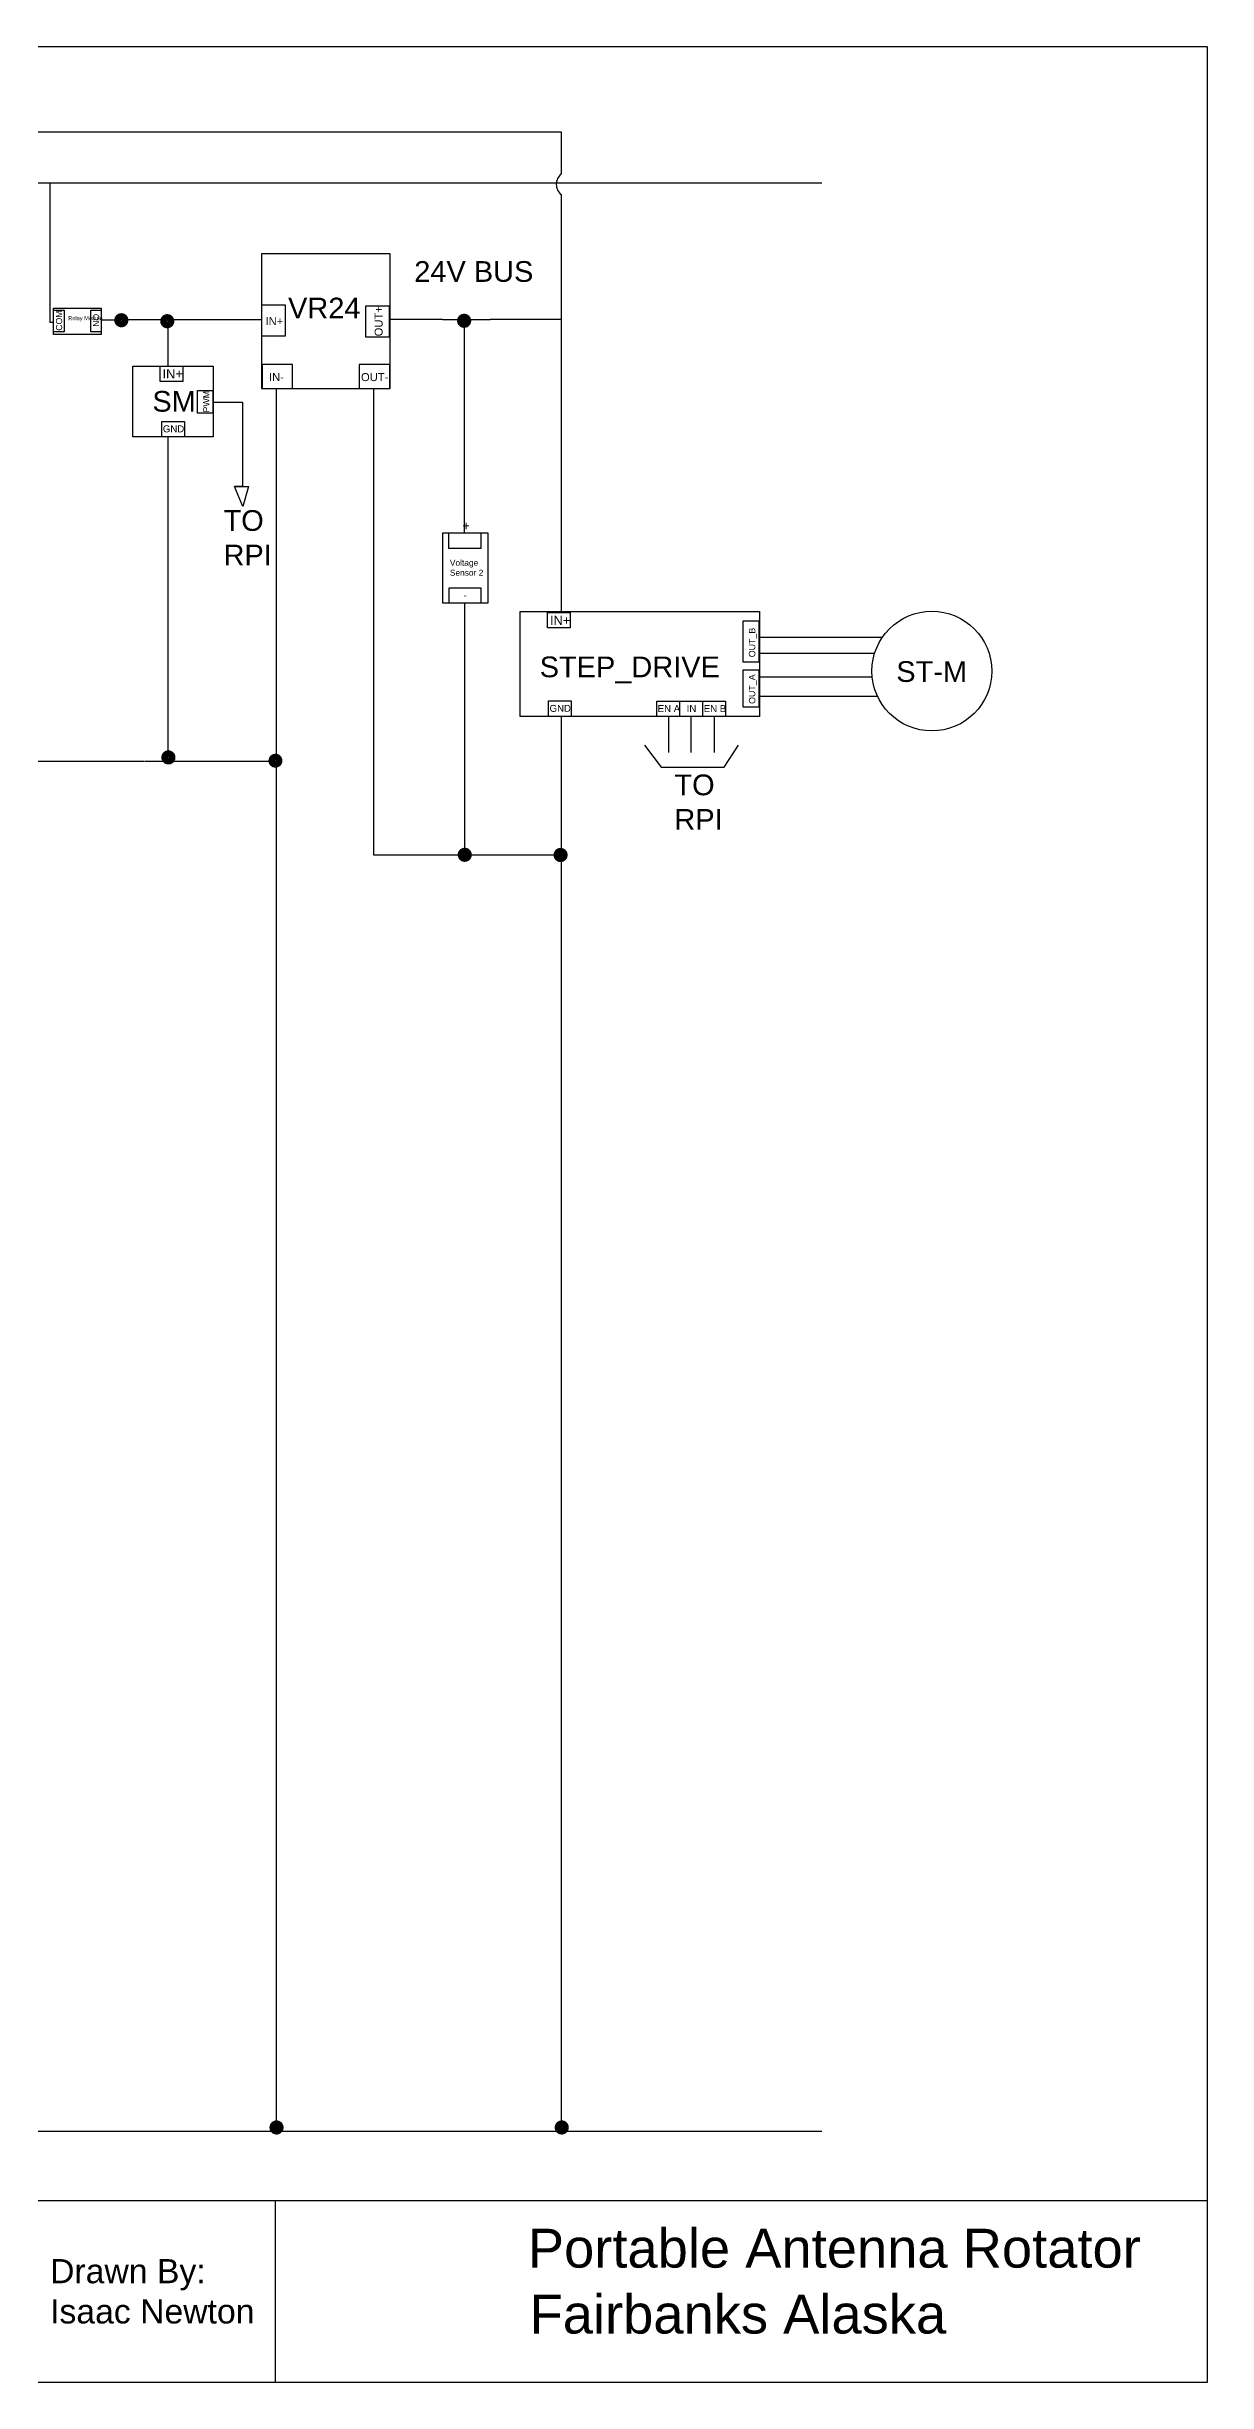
# Model space of a CAD drawing. Header units: inches. Extents: x -1.8 to 13.8, y -1.4 to 10.6.
# Drawn here: x 7.79 to 13.76, y -1.44 to 10.57 of the extents above; entities that cross this region are included whole.
import ezdxf

# ---------------------------------------------------------------- set-up
doc = ezdxf.new("R2010")
doc.units = ezdxf.units.IN
doc.header["$MEASUREMENT"] = 0
doc.styles.get("Standard").update_dxf_attribs({"font": 'arial.ttf'})

msp = doc.modelspace()

# ---------------------------------------------------------------- linework, layer by layer
for p, q in [((13.761, 10.57), (-1.772, 10.57)), ((13.761, -0.51), (13.761, 10.57)), ((3.143, 10.132), (10.438, 10.132)), ((10.438, 10.132), (10.438, 9.915)), ((7.003, 9.87), (11.778, 9.87)), ((7.809, 9.152), (7.809, 9.87)), ((10.438, 9.808), (10.438, 9.166)), ((7.826, 9.152), (7.809, 9.152)), ((8.141, 9.163), (8.072, 9.163)), ((8.152, 9.166), (8.298, 9.166)), ((8.152, 9.166), (8.152, 9.166)), ((8.298, 9.166), (8.897, 9.166)), ((8.415, 9.166), (8.415, 8.927)), ((9.828, 9.166), (9.558, 9.166)), ((9.828, 9.166), (10.072, 9.166)), ((9.941, 8.069), (9.941, 9.166)), ((10.438, 9.166), (10.072, 9.166)), ((10.438, 9.166), (10.438, 9.166)), ((10.438, 9.166), (10.438, 8.351)), ((8.971, 8.812), (8.971, -0.153)), ((9.473, 8.812), (9.473, 6.413)), ((8.415, 8.563), (8.415, 6.894)), ((10.438, 8.351), (10.438, 7.665)), ((9.941, 7.707), (9.941, 6.413)), ((11.454, 7.533), (12.091, 7.533)), ((11.454, 7.451), (12.051, 7.451)), ((11.454, 7.329), (12.038, 7.329)), ((11.454, 7.229), (12.064, 7.229)), ((10.438, 7.124), (10.438, -0.153)), ((7.471, 6.894), (8.294, 6.894)), ((8.298, 6.894), (8.971, 6.894)), ((9.473, 6.413), (10.438, 6.413)), ((1.221, -0.153), (11.778, -0.153)), ((-1.772, -0.51), (13.761, -0.51)), ((8.967, -0.51), (8.967, -1.445)), ((13.761, -0.973), (13.761, -0.51)), ((13.761, -1.445), (13.761, -0.973)), ((-1.772, -1.445), (13.761, -1.445))]:
    msp.add_line(p, q)
at = {"color": 242, "true_color": 0xcd2027}
for p, q in [((8.647, 8.741), (8.799, 8.741)), ((8.799, 8.741), (8.799, 8.308)), ((8.799, 8.308), (8.758, 8.308)), ((8.758, 8.308), (8.829, 8.308)), ((8.801, 8.204), (8.758, 8.308)), ((8.829, 8.308), (8.801, 8.204)), ((10.99, 7.124), (10.99, 6.94)), ((11.104, 7.124), (11.104, 6.94)), ((11.225, 7.124), (11.225, 6.94)), ((10.866, 6.977), (10.952, 6.863)), ((11.275, 6.863), (11.349, 6.977)), ((10.952, 6.863), (11.275, 6.863))]:
    msp.add_line(p, q, dxfattribs=at)
for points in [[(8.897, 8.812), (9.558, 8.812), (9.558, 9.504), (8.897, 9.504)], [(7.826, 9.09), (7.826, 9.225), (8.072, 9.225), (8.072, 9.09)], [(7.827, 9.103), (7.827, 9.214), (7.881, 9.214), (7.881, 9.103)], [(8.018, 9.103), (8.018, 9.214), (8.072, 9.214), (8.072, 9.103)], [(8.897, 9.24), (8.897, 9.082), (9.02, 9.082), (9.02, 9.24)], [(9.554, 9.078), (9.554, 9.235), (9.432, 9.235), (9.432, 9.078)], [(8.234, 8.926), (8.647, 8.926), (8.647, 8.563), (8.234, 8.563)], [(8.375, 8.927), (8.492, 8.927), (8.492, 8.848), (8.375, 8.848)], [(8.899, 8.812), (9.056, 8.812), (9.056, 8.935), (8.899, 8.935)], [(9.398, 8.812), (9.556, 8.812), (9.556, 8.935), (9.398, 8.935)], [(8.567, 8.685), (8.567, 8.801), (8.646, 8.801), (8.646, 8.685)], [(8.384, 8.642), (8.5, 8.642), (8.5, 8.563), (8.384, 8.563)], [(9.829, 8.07), (10.061, 8.07), (10.061, 7.707), (9.829, 7.707)], [(9.86, 8.069), (10.024, 8.069), (10.024, 7.989), (9.86, 7.989)], [(9.862, 7.786), (10.024, 7.786), (10.024, 7.707), (9.862, 7.707)], [(10.227, 7.665), (11.457, 7.665), (11.457, 7.124), (10.227, 7.124)], [(10.368, 7.659), (10.484, 7.659), (10.484, 7.58), (10.368, 7.58)], [(11.374, 7.404), (11.374, 7.617), (11.454, 7.617), (11.454, 7.404)], [(11.374, 7.172), (11.374, 7.364), (11.454, 7.364), (11.454, 7.172)], [(10.373, 7.205), (10.489, 7.205), (10.489, 7.125), (10.373, 7.125)], [(10.929, 7.203), (11.046, 7.203), (11.046, 7.124), (10.929, 7.124)], [(11.048, 7.203), (11.164, 7.203), (11.164, 7.124), (11.048, 7.124)], [(11.166, 7.203), (11.283, 7.203), (11.283, 7.124), (11.166, 7.124)]]:
    msp.add_lwpolyline(points, close=True)
at = {"const_width": 0.0338}
for points in [[(8.156, 9.163, 1), (8.195, 9.163, 1)], [(8.392, 9.158, 1), (8.431, 9.158, 1)], [(9.919, 9.16, 1), (9.958, 9.16, 1)], [(8.398, 6.914, 1), (8.437, 6.914, 1)], [(8.949, 6.897, 1), (8.987, 6.897, 1)], [(9.922, 6.413, 1), (9.961, 6.413, 1)], [(10.415, 6.412, 1), (10.454, 6.412, 1)], [(8.954, -0.134, 1), (8.993, -0.134, 1)], [(10.421, -0.134, 1), (10.46, -0.134, 1)]]:
    msp.add_lwpolyline(points, format="xyb", close=True, dxfattribs=at)
msp.add_circle((12.344, 7.358), 0.308)
msp.add_arc((10.48, 9.862), 0.0675, 127.8166, 232.1834)

# ---------------------------------------------------------------- texts
at = {"attachment_point": 1}
for s, width, gutter_width, insert, char_height in [('24V BUS', 0.80774, 0.533, (9.682, 9.467), 0.1066), ('VR24', 0.08638, 0.533, (9.033, 9.279), 0.1066), ('Relay Module', 0.16864, 0.104, (7.902, 9.184), 0.02079), ('IN+', 0.01906, 0.206, (8.917, 9.179), 0.0412), ('IN+', 0.03836, 0.237, (8.387, 8.911), 0.0473), ('OUT-', 0.01906, 0.206, (9.408, 8.891), 0.0412), ('SM', 0.08638, 0.533, (8.335, 8.799), 0.1066), ('IN-', 0.01906, 0.206, (8.935, 8.891), 0.0412), ('GND', 0.02866, 0.177, (8.389, 8.622), 0.0354), (' +', 0.03836, 0.237, (9.929, 8.129), 0.0473), ('Voltage Sensor 2', 0.25018, 0.154, (9.865, 7.931), 0.03084), ('-', 0.02866, 0.177, (9.936, 7.766), 0.0354), ('IN+', 0.03836, 0.237, (10.38, 7.643), 0.0473), ('STEP_DRIVE', 0.08638, 0.533, (10.327, 7.433), 0.1066), ('ST-M', 0.08638, 0.533, (12.161, 7.409), 0.1066), ('GND', 0.02866, 0.177, (10.378, 7.184), 0.0354), ('EN A', 0.25082, 0.177, (10.934, 7.183), 0.0354), ('IN', 0.25082, 0.177, (11.083, 7.183), 0.0354), ('EN B', 0.25082, 0.177, (11.171, 7.183), 0.0354), ('Portable Antenna Rotator', 4.04805, 1, (10.266, -0.655), 0.2), ('Drawn By: Isaac Newton', 1.07738, 0.621, (7.809, -0.811), 0.12421), ('Fairbanks Alaska ', 2.60535, 1, (10.275, -0.994), 0.2)]:
    msp.add_mtext_dynamic_manual_height_columns(s, width=width, gutter_width=gutter_width, heights=[0], dxfattribs=dict(at, insert=insert, char_height=char_height))
at = {"attachment_point": 1, "rotation": 90}
for s, width, gutter_width, insert, char_height in [('COM', 0.02585, 0.16, (7.839, 9.109), 0.0319), ('NO', 0.02585, 0.16, (8.029, 9.129), 0.0319), ('OUT+', 0.01906, 0.206, (9.478, 9.08), 0.0412), ('PWM', 0.02648, 0.163, (8.596, 8.688), 0.0327), ('OUT_B', 0.02648, 0.163, (11.403, 7.429), 0.0327), ('OUT_A', 0.02648, 0.163, (11.403, 7.189), 0.0327)]:
    msp.add_mtext_dynamic_manual_height_columns(s, width=width, gutter_width=gutter_width, heights=[0], dxfattribs=dict(at, insert=insert, char_height=char_height))
at = {"color": 240, "true_color": 0xed1f24, "char_height": 0.1066, "attachment_point": 1}
for insert in [(8.701, 8.186), (11.02, 6.826)]:
    msp.add_mtext_dynamic_manual_height_columns('TO RPI', width=0.08638, gutter_width=0.533, heights=[0], dxfattribs=dict(at, insert=insert))

doc.saveas('drawing.dxf')
